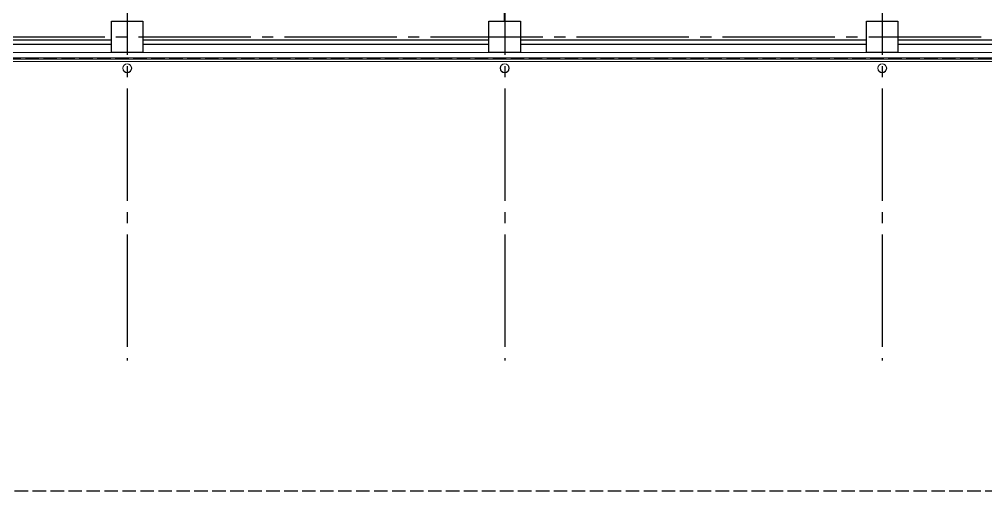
# Model space of a CAD drawing. Header units: millimetres. Extents: x -960 to 41501, y -1010 to 11880.
# Drawn here: x 3240 to 5390, y -1010 to 39 of the extents above; entities that cross this region are included whole.
import ezdxf
from ezdxf.enums import TextEntityAlignment as Align

# ---------------------------------------------------------------- set-up
doc = ezdxf.new("R2010")
doc.units = ezdxf.units.MM
doc.header["$LTSCALE"] = 100
doc.linetypes.add('X-S-FAB-L10$0$COL-CEN-LIN', pattern=[3.25, 2.5, -0.25, 0.25, -0.25])
doc.linetypes.add('X-S-FAB-L10$0$HIDDEN', pattern=[0.4, 0.3, -0.1])
for name, color, linetype in [('0-XREF', 7, 'Continuous'), ('188K-SM-03-F10-ARCH-PA-Y2257103$0$K-Divider-7.5', 53, 'Continuous'), ('188K-SM-03-F10-ARCH-PA-Y2257103$0$K-岩棉 2hr 7.5-非抗', 53, 'Continuous'), ('X-S-FAB-L10$0$0-DIM-TXT', 8, 'Continuous'), ('X-S-FAB-L10$0$A-OBJE-MEP', 8, 'Continuous'), ('X-S-FAB-L10$0$A-WALL-EX', 8, 'Continuous'), ('X-S-FAB-L10$0$BLOCK', 8, 'Continuous'), ('X-S-FAB-L10$0$CCL', 8, 'X-S-FAB-L10$0$COL-CEN-LIN'), ('X-S-FAB-L10$0$COL-S', 8, 'Continuous'), ('X-S-FAB-L10$0$HID', 8, 'X-S-FAB-L10$0$HIDDEN'), ('X-S-FAB-L10$0$S-FNDN', 8, 'Continuous')]:
    doc.layers.add(name, color=color, linetype=linetype)
doc.styles.add('X-S-FAB-L10$0$CHINA', font='simplex.shx', dxfattribs={"width": 0.75, "bigfont": 'chineset.shx'})
doc.styles.add('X-S-FAB-L10$0$Standard', font='', dxfattribs={"width": 0.8})
doc.styles.add('X-S-FAB-L10$0$TG_NOTE_TEXT', font='simplex.shx', dxfattribs={"width": 0.75, "bigfont": 'chineset.shx'})
doc.styles.get('X-S-FAB-L10$0$Standard').set_extended_font_data('Microsoft JhengHei')

# ---------------------------------------------------------------- blocks, each defined once
blk = doc.blocks.new('X-S-FAB-L10$0$FAB2-L05')
at = {"layer": 'X-S-FAB-L10$0$CCL'}
for p, q in [((-22680, 11005), (-22680, 0)), ((-21840, 11005), (-21840, 0)), ((-21000, 11005), (-21000, 0)), ((-26880, 720), (1210, 720))]:
    blk.add_line(p, q, dxfattribs=at)
at = {"layer": 'X-S-FAB-L10$0$COL-S'}
for points in [[(-22715, 755), (-22645, 755), (-22645, 685), (-22715, 685)], [(-21875, 755), (-21805, 755), (-21805, 685), (-21875, 685)], [(-21035, 755), (-20965, 755), (-20965, 685), (-21035, 685)]]:
    blk.add_lwpolyline(points, close=True, dxfattribs=at)
blk = doc.blocks.new('X-S-FAB-L10')
at = {"layer": 'X-S-FAB-L10$0$A-OBJE-MEP', "lineweight": 0, "flags": 128}
for points in [[(3489.5, -70, 1), (3470.5, -70, 1)], [(4329.5, -70, 1), (4310.5, -70, 1)], [(5169.5, -70, 1), (5150.5, -70, 1)]]:
    blk.add_lwpolyline(points, format="xyb", close=True, dxfattribs=at)
at = {"layer": 'X-S-FAB-L10$0$A-OBJE-MEP', "lineweight": 0}
for centre in [(3480, -70), (4320, -70), (5160, -70)]:
    blk.add_circle(centre, 10, dxfattribs=at)
at = {"layer": 'X-S-FAB-L10$0$A-WALL-EX', "lineweight": 0}
blk.add_line((6815, -46.5), (1800, -46.5), dxfattribs=at)
at = {"layer": 'X-S-FAB-L10$0$A-WALL-EX', "lineweight": 0, "flags": 128}
for points in [[(6815, -35), (1800, -35)], [(1800, -50), (6815, -50)], [(1800, -50), (6815, -50)], [(1800, -50), (6815, -50)], [(1800, -50), (6815, -50)], [(1800, -50), (6815, -50)], [(1800, -50), (6815, -50)], [(1800, -50), (6815, -50)], [(1800, -50), (6815, -50)]]:
    blk.add_lwpolyline(points, dxfattribs=at)
at = {"layer": 'X-S-FAB-L10$0$COL-S'}
for p, q in [((3445, 35), (3515, 35)), ((3445, -35), (3445, 35)), ((3515, 35), (3515, -35)), ((4285, 35), (4355, 35)), ((4285, -35), (4285, 35)), ((4355, 35), (4355, -35)), ((5125, 35), (5195, 35)), ((5125, -35), (5125, 35)), ((5195, 35), (5195, -35)), ((3515, -35), (3445, -35)), ((4355, -35), (4285, -35)), ((5195, -35), (5125, -35))]:
    blk.add_line(p, q, dxfattribs=at)
at = {"layer": 'X-S-FAB-L10$0$HID'}
for p, q in [((6803.5, -50), (2509.1, -50)), ((2509.4, -1010), (17209, -1010))]:
    blk.add_line(p, q, dxfattribs=at)
at = {"layer": 'X-S-FAB-L10$0$S-FNDN', "lineweight": 0, "flags": 128}
blk.add_lwpolyline([(4350, 7470), (1830, 7470), (1830, 1500), (1812.5, 1500), (1812.5, -55), (9330, -55), (9330, 7470)], close=True, dxfattribs=at)
at = {"layer": 'X-S-FAB-L10$0$BLOCK'}
blk.add_blockref('X-S-FAB-L10$0$FAB2-L05', (26160, -720), dxfattribs=at)
at = {"style": 'X-S-FAB-L10$0$TG_NOTE_TEXT', "width": 0.5, "flags": 1}
for p in [(7463.3, 9020), (18268.3, 8649), (11197.8, 4800.2), (16485.8, 4800.2), (25420.3, 2635), (13360, 320, 0), (7463.3, -33.3)]:
    blk.add_attdef('WH', text='', height=20, dxfattribs=at).set_placement(p, align=Align.BOTTOM_LEFT)
at = {"width": 0.5}
for style, p in [('X-S-FAB-L10$0$TG_NOTE_TEXT', (7585, 9020)), ('X-S-FAB-L10$0$TG_NOTE_TEXT', (18390, 8649)), ('X-S-FAB-L10$0$TG_NOTE_TEXT', (11117.5, 4813.5)), ('X-S-FAB-L10$0$TG_NOTE_TEXT', (16607.5, 4813.5)), ('X-S-FAB-L10$0$TG_NOTE_TEXT', (25350, 2635)), ('X-S-FAB-L10$0$Standard', (13129.4, 325, 0)), ('X-S-FAB-L10$0$TG_NOTE_TEXT', (7585, -20))]:
    blk.add_attdef('DESC', text='', height=10, dxfattribs=dict(at, style=style)).set_placement(p, align=Align.BOTTOM_LEFT)
for tag, style, p in [('TYPE', 'X-S-FAB-L10$0$TG_NOTE_TEXT', (7619.3, 9020)), ('NO', 'X-S-FAB-L10$0$TG_NOTE_TEXT', (7650.1, 9020)), ('TYPE', 'X-S-FAB-L10$0$TG_NOTE_TEXT', (18424.2, 8649)), ('NO', 'X-S-FAB-L10$0$TG_NOTE_TEXT', (18455, 8649)), ('NO', 'X-S-FAB-L10$0$TG_NOTE_TEXT', (11088.6, 4813.5)), ('TYPE', 'X-S-FAB-L10$0$TG_NOTE_TEXT', (11151.8, 4813.5)), ('TYPE', 'X-S-FAB-L10$0$TG_NOTE_TEXT', (16641.8, 4813.5)), ('NO', 'X-S-FAB-L10$0$TG_NOTE_TEXT', (16672.6, 4813.5)), ('NO', 'X-S-FAB-L10$0$TG_NOTE_TEXT', (25313, 2635)), ('TYPE', 'X-S-FAB-L10$0$TG_NOTE_TEXT', (25350, 2635)), ('NO', 'X-S-FAB-L10$0$Standard', (13100, 320, 0)), ('TYPE', 'X-S-FAB-L10$0$Standard', (13129.4, 320, 0)), ('TYPE', 'X-S-FAB-L10$0$TG_NOTE_TEXT', (7619.3, -20)), ('NO', 'X-S-FAB-L10$0$TG_NOTE_TEXT', (7650.1, -20))]:
    blk.add_attdef(tag, text='', height=10, dxfattribs=dict(at, style=style)).set_placement(p, align=Align.BOTTOM_RIGHT)
at = {"style": 'X-S-FAB-L10$0$TG_NOTE_TEXT', "width": 0.5, "flags": 1}
for rotation, p in [(180, (43, 7480)), (180, (943, 7480)), (90, (24310, 3717.8)), (270, (17080, 1711.7))]:
    blk.add_attdef('WH', text='', height=20, rotation=rotation, dxfattribs=at).set_placement(p, align=Align.BOTTOM_LEFT)
at = {"width": 0.5}
for rotation, style, p in [(180, 'X-S-FAB-L10$0$Standard', (317.6, 7480)), (180, 'X-S-FAB-L10$0$Standard', (1217.6, 7480)), (90, 'X-S-FAB-L10$0$TG_NOTE_TEXT', (24310, 3647.5)), (270, 'X-S-FAB-L10$0$TG_NOTE_TEXT', (17080, 1605))]:
    blk.add_attdef('DESC', text='', height=10, rotation=rotation, dxfattribs=dict(at, style=style)).set_placement(p, align=Align.BOTTOM_LEFT)
for tag, rotation, style, p in [('TYPE', 180, 'X-S-FAB-L10$0$Standard', (317.6, 7480)), ('NO', 180, 'X-S-FAB-L10$0$Standard', (347, 7480)), ('TYPE', 180, 'X-S-FAB-L10$0$Standard', (1217.6, 7480)), ('NO', 180, 'X-S-FAB-L10$0$Standard', (1247, 7480)), ('TYPE', 90, 'X-S-FAB-L10$0$TG_NOTE_TEXT', (24310, 3647.5)), ('NO', 90, 'X-S-FAB-L10$0$TG_NOTE_TEXT', (24310, 3610.5)), ('TYPE', 270, 'X-S-FAB-L10$0$TG_NOTE_TEXT', (17080, 1605)), ('NO', 270, 'X-S-FAB-L10$0$TG_NOTE_TEXT', (17080, 1573))]:
    blk.add_attdef(tag, text='', height=10, rotation=rotation, dxfattribs=dict(at, style=style)).set_placement(p, align=Align.BOTTOM_RIGHT)
at = {"layer": 'X-S-FAB-L10$0$0-DIM-TXT', "style": 'X-S-FAB-L10$0$CHINA', "width": 0.75}
for p in [(667.4, 7855.1, -2689.4), (22627.4, 6728.8), (25644.7, 6728.8), (24778.8, 5569.1), (1118.3, 4980), (417.8, 4594.6), (23874.8, 4355), (22927.4, 4330.1), (23749.9, 3901.4), (417.8, 3765.2), (1118.3, 3730), (417.8, 3115.8), (536.9, 2227.8), (16909, 1782.7), (888.4, 880.5), (16977.4, 750), (18878.8, 750), (25641.2, 553.2), (21364, 526.9)]:
    blk.add_attdef('HIG', text='', height=80, dxfattribs=at).set_placement(p, align=Align.MIDDLE_LEFT)
blk = doc.blocks.new('188K-SM-03-F10-ARCH-PA-Y2257103')
at = {"layer": '188K-SM-03-F10-ARCH-PA-Y2257103$0$K-Divider-7.5', "const_width": 5, "elevation": 0}
blk.add_lwpolyline([(4320, 310), (4320, 35)], dxfattribs=at)
at = {"layer": '188K-SM-03-F10-ARCH-PA-Y2257103$0$K-岩棉 2hr 7.5-非抗'}
for p, q in [((3445, -7.5, 0), (2675, -7.5, 0)), ((3445, -17.5, 0), (2675, -17.5, 0)), ((4285, -7.5, 0), (3515, -7.5, 0)), ((4285, -17.5, 0), (3515, -17.5, 0)), ((5125, -7.5, 0), (4355, -7.5, 0)), ((5125, -17.5, 0), (4355, -17.5, 0)), ((5965, -7.5, 0), (5195, -7.5, 0)), ((5965, -17.5, 0), (5195, -17.5, 0))]:
    blk.add_line(p, q, dxfattribs=at)

msp = doc.modelspace()

# ---------------------------------------------------------------- block references
at = {"layer": '0-XREF'}
for name in ['X-S-FAB-L10', '188K-SM-03-F10-ARCH-PA-Y2257103']:
    msp.add_blockref(name, (0, 0), dxfattribs=at)

doc.saveas('drawing.dxf')
